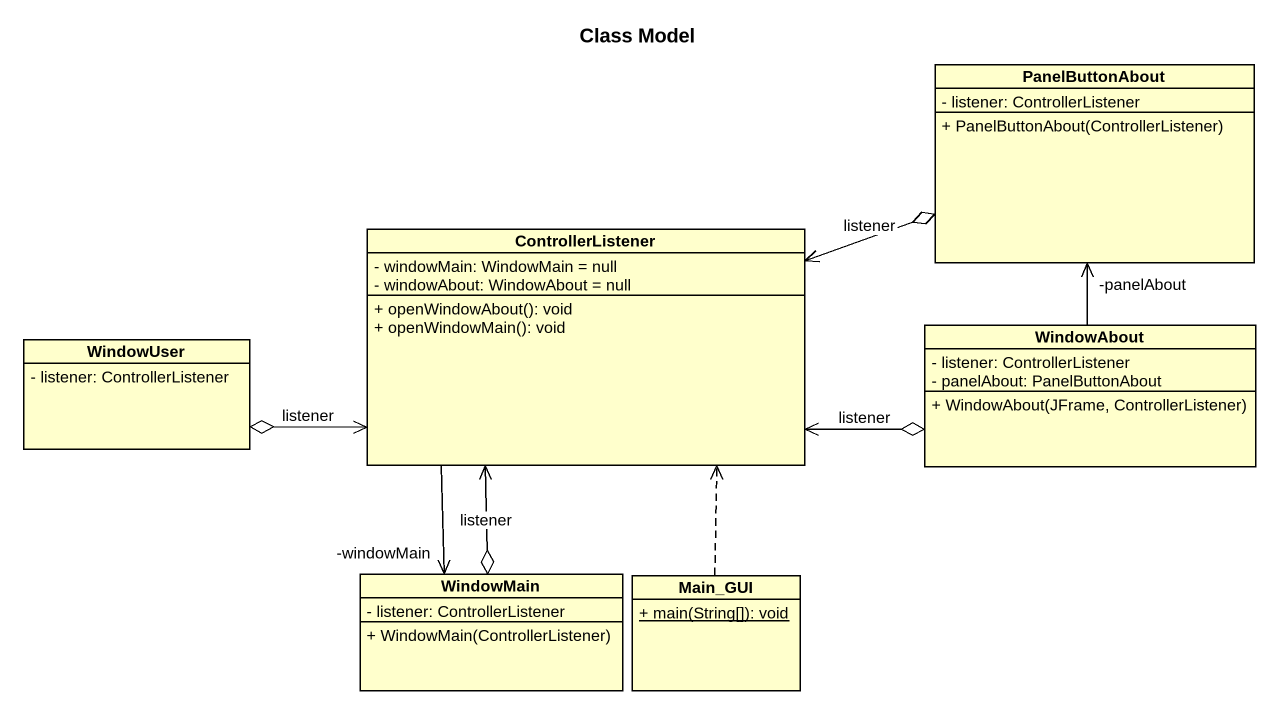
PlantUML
@startuml
title Class Model
hide circle
hide empty members
skinparam classAttributeIconSize 0
class PanelButtonAbout {
  - listener: ControllerListener
  + PanelButtonAbout(ControllerListener)
}
class ControllerListener {
  - windowMain: WindowMain = null
  - windowAbout: WindowAbout = null
  + openWindowAbout(): void
  + openWindowMain(): void
}
class WindowAbout {
  - listener: ControllerListener
  - panelAbout: PanelButtonAbout
  + WindowAbout(JFrame, ControllerListener)
}
class WindowUser {
  - listener: ControllerListener
}
class WindowMain {
  - listener: ControllerListener
  + WindowMain(ControllerListener)
}
class Main_GUI {
  {static} + main(String[]): void
}
ControllerListener <-right-o PanelButtonAbout : listener
ControllerListener <-right-o WindowAbout : listener
ControllerListener <-left-o WindowUser : listener
ControllerListener --> "-windowMain" WindowMain
ControllerListener <--o WindowMain : listener
WindowAbout -up-> "-panelAbout" PanelButtonAbout
Main_GUI .up.> ControllerListener
@enduml
